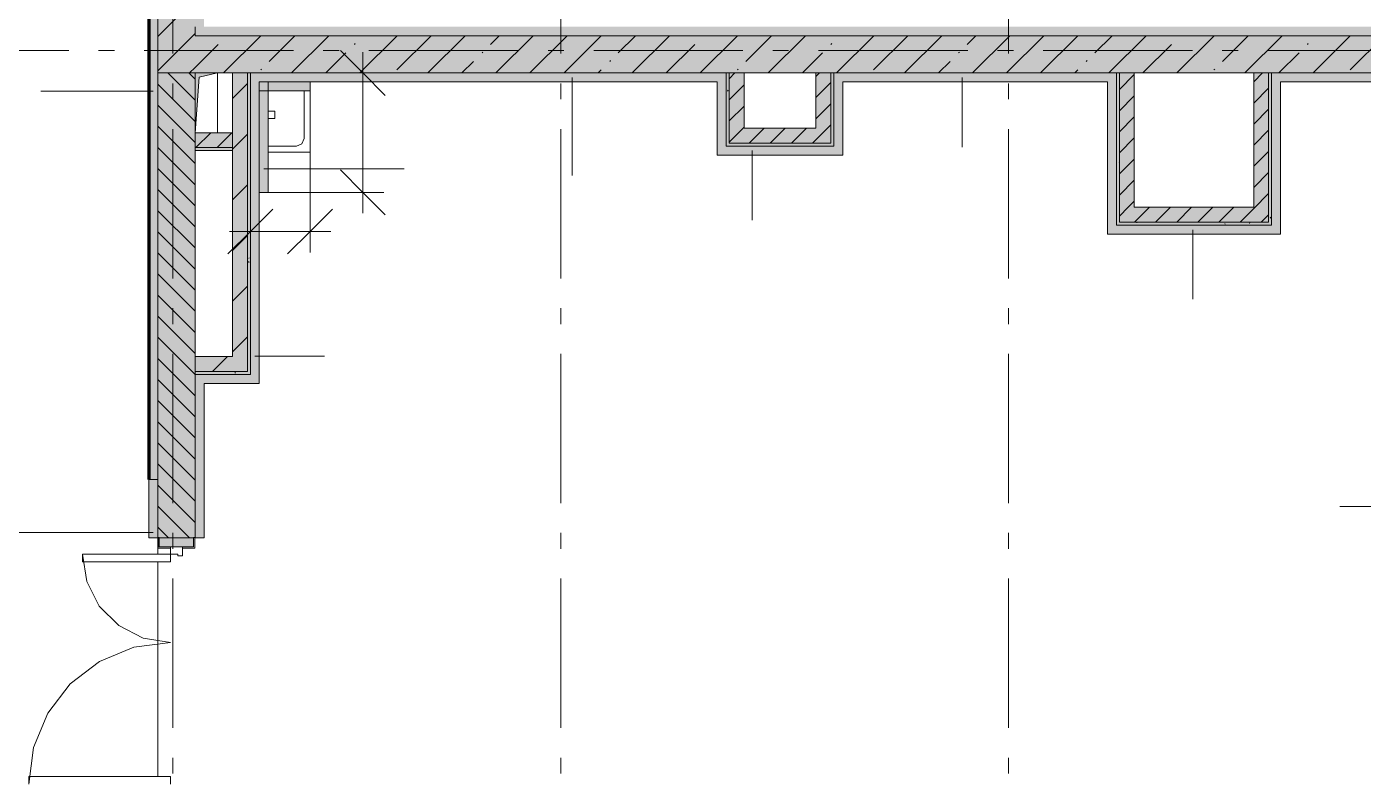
# Model space of a CAD drawing. Header units: millimetres. Extents: x -537608 to 253996, y -217170 to 186033.
# Drawn here: x -301054 to -292100, y 132439 to 137481 of the extents above; entities that cross this region are included whole.
import ezdxf

# ---------------------------------------------------------------- set-up
doc = ezdxf.new("R2010")
doc.units = ezdxf.units.MM
doc.layers.add('16) Лак 1.6м', color=160, linetype='Continuous', lineweight=90)
doc.layers.add('PDF _Геометрия', color=7, linetype='Continuous')
doc.layers.add('PDF _Сплошная заливка', color=7, linetype='Continuous', true_color=0xffffff)

msp = doc.modelspace()

# ---------------------------------------------------------------- hatches: boundary and pattern name
at = {"layer": 'PDF _Сплошная заливка', "true_color": 0x56bc34, "transparency": 33554559}
h = msp.add_hatch(color=85, dxfattribs=at)
h.paths.add_polyline_path([(-299926.1769, 137481.2582), (-299866.1784, 137481.2582), (-299866.1784, 138921.2579), (-299876.1767, 138921.2579), (-299876.1767, 138471.2585), (-299926.1769, 138471.2585), (-299926.1769, 137885.8726)], flags=0)
h.paths.add_polyline_path([(-299866.1784, 140571.2577), (-299866.1784, 140761.2581), (-299926.1769, 140761.2581), (-299924.6009, 140576.258), (-299918.1765, 140576.258), (-299918.1765, 140571.2577)], flags=0)
at = {"layer": 'PDF _Сплошная заливка', "transparency": 33554559}
for points in [[(-299926.1769, 137171.2589), (-299926.1769, 138921.2579), (-300176.1778, 138921.2579), (-300176.1778, 137171.2589), (-300064.4654, 137171.2589)], [(-291476.1788, 137171.2589), (-291476.1788, 137421.2585), (-299926.1769, 137421.2585), (-299926.1769, 137171.2589), (-291715.7767, 137171.2589)], [(-299676.1759, 135271.2586), (-299576.1841, 135271.2586), (-299576.1841, 137171.2589), (-299676.1759, 137171.2589), (-299676.1759, 136469.9747)], [(-299576.1841, 135171.2582), (-299556.1789, 135171.2582), (-299556.1789, 137171.2589), (-299576.1841, 137171.2589), (-299576.1841, 135271.2586)], [(-295667.1784, 136701.2584), (-295647.1817, 136701.2584), (-295647.1817, 137171.2589), (-295667.1784, 137171.2589), (-295667.1784, 136801.2588)], [(-295890.121, 136681.258), (-295647.1817, 136681.258), (-295647.1817, 136701.2584), (-296348.1834, 136701.2584), (-296348.1834, 136681.258), (-296248.183, 136681.258)], [(-292833.6849, 136171.2583), (-292833.6849, 136271.2587), (-293733.6797, 136271.2587), (-293733.6797, 136171.2583), (-293385.5127, 136171.2583)], [(-293385.5127, 136151.2579), (-292733.6845, 136151.2579), (-292733.6845, 136171.2583), (-293753.6849, 136171.2583), (-293753.6849, 136151.2579)]]:
    msp.add_hatch(color=256, dxfattribs=at).paths.add_polyline_path(points)
at = {"layer": 'PDF _Сплошная заливка', "true_color": 0xff7d7d, "transparency": 33554559}
for points in [[(-300236.1764, 134446.8575), (-300176.1778, 134446.8575), (-300176.1778, 138721.2581), (-300236.1764, 138721.2581), (-300236.1764, 135054.0767)], [(-296428.1786, 137111.258), (-296368.1801, 137111.258), (-296368.1801, 137171.2589), (-299556.1789, 137171.2589), (-299556.1789, 137111.258), (-296724.9933, 137111.258)], [(-299556.1789, 135151.2586), (-299496.1804, 135151.2586), (-299496.1804, 137111.258), (-299556.1789, 137111.258), (-299556.1789, 135271.2586)], [(-293813.6835, 137111.258), (-293753.6849, 137111.258), (-293753.6849, 137171.2589), (-295587.1832, 137171.2589), (-295587.1832, 137111.258), (-295055.2487, 137111.258)], [(-291536.1773, 137111.258), (-291476.1788, 137111.258), (-291476.1788, 137171.2589), (-292653.6807, 137171.2589), (-292653.6807, 137111.258), (-291715.7767, 137111.258)]]:
    msp.add_hatch(color=11, dxfattribs=at).paths.add_polyline_path(points)
at = {"layer": 'PDF _Сплошная заливка', "true_color": 0x56bc34, "transparency": 33554559}
msp.add_hatch(color=85, dxfattribs=at).paths.add_polyline_path([(-291476.1788, 137421.2585), (-291226.1778, 137421.2585), (-291226.1778, 137481.2582), (-299926.1769, 137481.2582), (-299926.1769, 137421.2585), (-291715.7767, 137421.2585)])
at = {"layer": 'PDF _Сплошная заливка', "transparency": 33554559}
h = msp.add_hatch(color=256, dxfattribs=at)
h.paths.add_polyline_path([(-299926.1769, 125531.2601), (-299926.1769, 125571.2603), (-300176.1778, 125571.2603), (-300176.1778, 125531.2601), (-300064.4654, 125531.2601)], flags=0)
h.paths.add_polyline_path([(-300102.7966, 126071.2601), (-299926.1769, 126071.2601), (-299926.1769, 131571.2584), (-300176.1778, 131571.2584), (-300176.1778, 126071.2601), (-300103.5888, 126071.2601)], flags=0)
h.paths.add_polyline_path([(-300064.4654, 132071.2587), (-299926.1769, 132071.2587), (-299928.3987, 132294.2594), (-300176.1778, 132294.2594), (-300176.1778, 132071.2587)], flags=0)
h.paths.add_polyline_path([(-299928.1834, 134056.2587), (-299926.1769, 134058.2588), (-299926.1769, 137171.2589), (-300176.1778, 137171.2589), (-300174.1799, 134058.2588), (-299928.1834, 134058.2588)], flags=0)
at = {"layer": 'PDF _Сплошная заливка', "true_color": 0xbce362, "transparency": 33554559}
msp.add_hatch(color=63, dxfattribs=at).paths.add_polyline_path([(-299496.1804, 136371.2591), (-299436.1819, 136371.2591), (-299436.1819, 137111.258), (-299496.1804, 137111.258), (-299496.1804, 136469.9747)])
at = {"layer": 'PDF _Сплошная заливка', "true_color": 0xfec501, "transparency": 33554559}
h = msp.add_hatch(color=40, dxfattribs=at)
h.paths.add_polyline_path([(-300236.1764, 132071.2587), (-300176.1778, 132071.2587), (-300176.1778, 132296.2594), (-300236.1764, 132296.2594), (-300236.1764, 132131.2591)], flags=0)
h.paths.add_polyline_path([(-300176.1778, 134056.2587), (-300176.1778, 134446.8575), (-300236.1764, 134446.8575), (-300236.1764, 134056.2587)], flags=0)

# ---------------------------------------------------------------- linework, layer by layer
at = {"layer": '16) Лак 1.6м'}
msp.add_line((-300236.1764, 138721.2581), (-300236.1764, 134446.8575), dxfattribs=at)
at = {"layer": 'PDF _Геометрия', "lineweight": 9}
for p, q in [((-300176.1778, 138721.2581), (-300176.1778, 137171.2589)), ((-300176.1778, 137171.2589), (-300176.1778, 138721.2581)), ((-300176.1778, 137414.9232), (-299999.7735, 137591.3257)), ((-299926.1769, 137481.2582), (-299926.1769, 137421.2585)), ((-299926.1769, 137421.2585), (-299926.1769, 137481.2582)), ((-300176.1778, 137186.8248), (-299926.1769, 137436.8242)), ((-299926.1769, 137421.2585), (-291476.1788, 137421.2585)), ((-291476.1788, 137421.2585), (-299926.1769, 137421.2585)), ((-299735.5457, 137171.2589), (-299485.5534, 137421.2585)), ((-299714.6535, 137420.2518), (-299713.6459, 137421.2585)), ((-299429.5336, 137249.1787), (-299257.4523, 137421.2585)), ((-299279.3521, 137171.2589), (-299029.3511, 137421.2585)), ((-298859.2851, 137363.2279), (-298854.5399, 137367.97)), ((-298823.1585, 137171.2589), (-298573.1575, 137421.2585)), ((-298802.2576, 137420.2518), (-298801.25, 137421.2585)), ((-298574.1651, 137192.1539), (-298345.0564, 137421.2585)), ((-298366.9562, 137171.2589), (-298116.9553, 137421.2585)), ((-297946.8892, 137363.2279), (-297888.8628, 137421.2585)), ((-297910.7627, 137171.2589), (-297660.7616, 137421.2585)), ((-297682.6615, 137171.2589), (-297433.6681, 137420.2518)), ((-297454.569, 137171.2589), (-297204.5681, 137421.2585)), ((-297091.5208, 137306.2026), (-296976.4669, 137421.2585)), ((-296998.3668, 137171.2589), (-296748.3658, 137421.2585)), ((-296542.1732, 137171.2589), (-296292.1722, 137421.2585)), ((-296521.2723, 137420.2518), (-296520.2733, 137421.2585)), ((-296236.1523, 137249.1787), (-296064.0711, 137421.2585)), ((-296085.9709, 137171.2589), (-295835.97, 137421.2585)), ((-295665.9038, 137363.2279), (-295661.1673, 137367.97)), ((-295629.7773, 137171.2589), (-295379.7763, 137421.2585)), ((-295608.8851, 137420.2518), (-295607.8774, 137421.2585)), ((-295380.7839, 137192.1539), (-295151.6752, 137421.2585)), ((-295173.5836, 137171.2589), (-294923.5827, 137421.2585)), ((-294753.508, 137363.2279), (-294695.4816, 137421.2585)), ((-294717.3814, 137171.2589), (-294467.3805, 137421.2585)), ((-294489.2889, 137171.2589), (-294240.2869, 137420.2518)), ((-294261.1878, 137171.2589), (-294011.1868, 137421.2585)), ((-293898.1396, 137306.2026), (-293783.0857, 137421.2585)), ((-293804.9855, 137171.2589), (-293554.9932, 137421.2585)), ((-293348.7919, 137171.2589), (-293098.7909, 137421.2585)), ((-293327.8997, 137420.2518), (-293326.8921, 137421.2585)), ((-293042.7711, 137249.1787), (-292870.6898, 137421.2585)), ((-292892.5983, 137171.2589), (-292642.5973, 137421.2585)), ((-292472.5312, 137363.2279), (-292467.7862, 137367.97)), ((-292436.396, 137171.2589), (-292186.3951, 137421.2585)), ((-292415.5038, 137420.2518), (-292414.4962, 137421.2585)), ((-292187.4027, 137192.1539), (-291958.3026, 137421.2585)), ((-299926.1769, 137208.7262), (-299771.6809, 137363.2279)), ((-299051.251, 137171.2589), (-298916.3125, 137306.2026)), ((-298802.4041, 137311.258), (-298802.4041, 136231.2586)), ((-298003.9166, 137306.2026), (-297999.1715, 137310.9447)), ((-296770.2657, 137171.2589), (-296578.2997, 137363.2279)), ((-295857.8784, 137171.2589), (-295722.9313, 137306.2026)), ((-294810.5354, 137306.2026), (-294805.7989, 137310.9447)), ((-293576.893, 137171.2589), (-293384.9185, 137363.2279)), ((-292664.4972, 137171.2589), (-292529.5501, 137306.2026)), ((-299963.6469, 137171.2589), (-299926.1769, 137208.7262)), ((-299486.5523, 137192.1539), (-299481.8159, 137196.8947)), ((-298138.8638, 137171.2589), (-298060.9441, 137249.1787)), ((-297226.4679, 137171.2589), (-297205.567, 137192.1539)), ((-297148.5482, 137249.1787), (-297143.8031, 137253.92)), ((-296293.1798, 137192.1539), (-296288.4347, 137196.8947)), ((-294945.4825, 137171.2589), (-294867.5628, 137249.1787)), ((-294033.0867, 137171.2589), (-294012.1944, 137192.1539)), ((-293955.167, 137249.1787), (-293950.4219, 137253.92)), ((-293099.7986, 137192.1539), (-293095.0534, 137196.8947)), ((-300176.1778, 137171.2589), (-299926.1769, 137171.2589)), ((-299926.1769, 137171.2589), (-300176.1778, 137171.2589)), ((-300176.1778, 137171.2589), (-300176.1778, 134446.8575)), ((-300176.1778, 134446.8575), (-300176.1778, 137171.2589)), ((-299926.1769, 136847.2356), (-300176.1778, 137097.2358)), ((-299926.1769, 136988.6583), (-300108.7818, 137171.2589)), ((-299926.1769, 137130.0794), (-299967.3586, 137171.2589)), ((-299776.1763, 137171.2589), (-299676.1759, 137171.2589)), ((-299676.1759, 137171.2589), (-299676.1759, 136771.2582)), ((-299676.1759, 137171.2589), (-299576.1841, 137171.2589)), ((-299676.1759, 137000.7622), (-299576.1841, 137100.761)), ((-299576.1841, 137171.2589), (-299576.1841, 135271.2586)), ((-299556.1789, 137171.2589), (-299576.1841, 137171.2589)), ((-299556.1789, 137171.2589), (-299556.1789, 137111.258)), ((-299556.1789, 137111.258), (-299556.1789, 137171.2589)), ((-299556.1789, 137171.2589), (-296368.1801, 137171.2589)), ((-296368.1801, 137171.2589), (-299556.1789, 137171.2589)), ((-299556.1789, 135271.2586), (-299556.1789, 137111.258)), ((-299556.1789, 137111.258), (-299556.1789, 135271.2586)), ((-299436.1819, 137111.258), (-299496.1804, 137111.258)), ((-299496.1804, 137111.258), (-299496.1804, 137051.2581)), ((-299156.1773, 137111.258), (-299496.1804, 137111.258)), ((-299496.1804, 137111.258), (-299496.1804, 137051.2581)), ((-299436.1819, 136371.2591), (-299436.1819, 137111.258)), ((-299436.1819, 137111.258), (-299156.1773, 137111.258)), ((-299156.1773, 137111.258), (-296428.1786, 137111.258)), ((-299156.1773, 137051.2581), (-299156.1773, 137111.258)), ((-298802.4041, 137171.2589), (-298942.4063, 137171.2589)), ((-298590.2692, 137171.2589), (-298802.4041, 137171.2589)), ((-297400.616, 137141.2583), (-297400.616, 136484.2267)), ((-296428.1786, 137111.258), (-296428.1786, 136621.2585)), ((-296368.1801, 137171.2589), (-295647.1817, 137171.2589)), ((-296368.1801, 137111.258), (-296368.1801, 137171.2589)), ((-296348.1834, 137171.2589), (-296368.1801, 137171.2589)), ((-296368.1801, 137171.2589), (-296368.1801, 136681.258)), ((-296368.1801, 136681.258), (-296368.1801, 137111.258)), ((-296348.1834, 137132.639), (-296309.5594, 137171.2589)), ((-296348.1834, 136701.2584), (-296348.1834, 137171.2589)), ((-296248.183, 137171.2589), (-296348.1834, 137171.2589)), ((-296248.183, 136801.2588), (-296248.183, 137171.2589)), ((-295767.1788, 137147.9543), (-295743.8752, 137171.2589)), ((-295667.1784, 137171.2589), (-295767.1788, 137171.2589)), ((-295767.1788, 137171.2589), (-295767.1788, 136801.2588)), ((-295767.1788, 137006.5316), (-295667.1784, 137106.5325)), ((-295667.1784, 137171.2589), (-295667.1784, 136801.2588)), ((-295647.1817, 137171.2589), (-295667.1784, 137171.2589)), ((-295647.1817, 137171.2589), (-295587.1832, 137171.2589)), ((-295647.1817, 136801.2588), (-295647.1817, 137171.2589)), ((-295647.1817, 137171.2589), (-295647.1817, 136681.258)), ((-295587.1832, 137171.2589), (-292713.6792, 137171.2589)), ((-293753.6849, 137171.2589), (-295587.1832, 137171.2589)), ((-295587.1832, 136681.258), (-295587.1832, 137111.258)), ((-295587.1832, 137111.258), (-293813.6835, 137111.258)), ((-294785.9917, 137141.2583), (-294785.9917, 136675.1084)), ((-293813.6835, 137111.258), (-293813.6835, 136091.2584)), ((-293733.6797, 137171.2589), (-293753.6849, 137171.2589)), ((-293753.6849, 137171.2589), (-293753.6849, 137111.258)), ((-293753.6849, 137111.258), (-293753.6849, 137171.2589)), ((-293753.6849, 137111.258), (-293753.6849, 136271.2587)), ((-293753.6849, 136271.2587), (-293753.6849, 137111.258)), ((-293633.6794, 137171.2589), (-293733.6797, 137171.2589)), ((-293733.6797, 136271.2587), (-293733.6797, 137171.2589)), ((-293733.6797, 137060.1331), (-293633.6794, 137160.1336)), ((-293633.6794, 136271.2587), (-293633.6794, 137171.2589)), ((-292833.6849, 137111.6044), (-292774.0308, 137171.2589)), ((-292733.6845, 137171.2589), (-292833.6849, 137171.2589)), ((-292833.6849, 137171.2589), (-292833.6849, 136271.2587)), ((-292713.6792, 137171.2589), (-292733.6845, 137171.2589)), ((-292733.6845, 137171.2589), (-292733.6845, 136171.2583)), ((-292713.6792, 136151.2579), (-292713.6792, 137171.2589)), ((-292713.6792, 136151.2579), (-292713.6792, 137171.2589)), ((-292713.6792, 137171.2589), (-292653.6807, 137171.2589)), ((-292653.6807, 137171.2589), (-291476.1788, 137171.2589)), ((-291476.1788, 137171.2589), (-292653.6807, 137171.2589)), ((-292653.6807, 136151.2579), (-292653.6807, 137111.258)), ((-292653.6807, 137111.258), (-291536.1773, 137111.258)), ((-300206.1814, 137049.355), (-300959.6807, 137049.355)), ((-299496.1804, 137051.2581), (-299496.1804, 136371.2591)), ((-299496.1804, 135151.2586), (-299496.1804, 137051.2581)), ((-299496.1804, 137051.2581), (-299156.1773, 137051.2581)), ((-299156.1773, 137051.2581), (-299156.1773, 136108.4233)), ((-296348.1834, 136991.2176), (-296248.183, 137091.2172)), ((-293733.6797, 136918.7121), (-293633.6794, 137018.7125)), ((-292833.6849, 136970.1838), (-292733.6845, 137070.1842)), ((-299926.1769, 136705.8151), (-300176.1778, 136955.8145)), ((-296348.1834, 136849.7958), (-296248.183, 136949.7962)), ((-295767.1788, 136865.1111), (-295667.1784, 136965.1115)), ((-292833.6849, 136828.7625), (-292733.6845, 136928.7629)), ((-293733.6797, 136777.2908), (-293633.6794, 136877.2898)), ((-299926.1769, 136564.3941), (-300176.1778, 136814.3934)), ((-299676.1759, 136771.2582), (-299926.1769, 136771.2582)), ((-299926.1769, 136771.2582), (-299926.1769, 136671.2578)), ((-299920.8289, 136671.2578), (-299820.8286, 136771.2582)), ((-299779.4057, 136671.2578), (-299679.4053, 136771.2582)), ((-299676.1759, 136671.2578), (-299676.1759, 136771.2582)), ((-299676.1759, 136661.3502), (-299576.1841, 136761.3506)), ((-296348.1834, 136708.3747), (-296248.183, 136808.3748)), ((-295767.1788, 136801.2588), (-296248.183, 136801.2588)), ((-296213.8736, 136701.2584), (-296113.8732, 136801.2588)), ((-296072.4503, 136701.2584), (-295972.4586, 136801.2588)), ((-295931.0358, 136701.2584), (-295831.0354, 136801.2588)), ((-295789.6125, 136701.2584), (-295689.6122, 136801.2588)), ((-295689.6122, 136801.2588), (-295667.1784, 136823.6888)), ((-295667.1784, 136801.2588), (-295667.1784, 136701.2584)), ((-295647.1817, 136701.2584), (-295647.1817, 136801.2588)), ((-292833.6849, 136687.3415), (-292733.6845, 136787.341)), ((-299926.1769, 136422.9728), (-300176.1778, 136672.9729)), ((-299676.1759, 136671.2578), (-299926.1769, 136671.2578)), ((-299926.1769, 136671.2578), (-299926.1769, 136651.2582)), ((-299926.1769, 135271.2586), (-299926.1769, 136651.2582)), ((-299926.1769, 136651.2582), (-299676.1759, 136651.2582)), ((-299676.1759, 136651.2582), (-299676.1759, 136671.2578)), ((-299676.1759, 136651.2582), (-299676.1759, 135271.2586)), ((-296348.1834, 136681.258), (-296368.1801, 136681.258)), ((-296368.1801, 136681.258), (-296348.1834, 136681.258)), ((-296248.183, 136701.2584), (-296348.1834, 136701.2584)), ((-296348.1834, 136681.258), (-296248.183, 136681.258)), ((-295667.1784, 136701.2584), (-296248.183, 136701.2584)), ((-296248.183, 136681.258), (-295647.1817, 136681.258)), ((-295647.1817, 136681.258), (-296248.183, 136681.258)), ((-296194.3161, 136651.2582), (-296194.3161, 136185.1083)), ((-295647.1817, 136681.258), (-295647.1817, 136701.2584)), ((-295587.1832, 136621.2585), (-295587.1832, 136681.258)), ((-293733.6797, 136635.8697), (-293633.6794, 136735.8693)), ((-296428.1786, 136621.2585), (-296368.1801, 136621.2585)), ((-296368.1801, 136621.2585), (-295587.1832, 136621.2585)), ((-293733.6797, 136494.4478), (-293633.6794, 136594.4482)), ((-292833.6849, 136545.9196), (-292733.6845, 136645.92)), ((-299926.1769, 136281.5509), (-300176.1778, 136531.5502)), ((-299466.1768, 136528.3235), (-298526.1801, 136528.3235)), ((-292833.6849, 136404.4982), (-292733.6845, 136504.4987)), ((-299926.1769, 136140.1297), (-300176.1778, 136390.1292)), ((-299676.1759, 136321.939), (-299576.1841, 136421.9393)), ((-293733.6797, 136353.0265), (-293633.6794, 136453.0269)), ((-299556.1789, 136320.5549), (-299556.1789, 136108.4233)), ((-299496.1804, 136371.2591), (-299436.1819, 136371.2591)), ((-299436.1819, 136371.2591), (-298802.4041, 136371.2591)), ((-298802.4041, 136371.2591), (-298662.4017, 136371.2591)), ((-293674.0257, 136271.2587), (-293633.6794, 136311.605)), ((-292833.6849, 136263.0772), (-292733.6845, 136363.0768)), ((-299926.1769, 135998.7085), (-300176.1778, 136248.7087)), ((-293753.6849, 136271.2587), (-293753.6849, 136171.2583)), ((-293733.6797, 136211.6053), (-293674.0257, 136271.2587)), ((-293733.6797, 136171.2583), (-293733.6797, 136271.2587)), ((-292833.6849, 136271.2587), (-293633.6794, 136271.2587)), ((-293632.6029, 136171.2583), (-293532.6025, 136271.2587)), ((-293491.1883, 136171.2583), (-293391.1879, 136271.2587)), ((-293349.7651, 136171.2583), (-293249.7647, 136271.2587)), ((-293208.3419, 136171.2583), (-293108.3414, 136271.2587)), ((-293066.9186, 136171.2583), (-292966.9183, 136271.2587)), ((-292925.5041, 136171.2583), (-292833.6849, 136263.0772)), ((-292784.0808, 136171.2583), (-292733.6845, 136221.6556)), ((-293753.6849, 136171.2583), (-293753.6849, 136151.2579)), ((-293753.6849, 136151.2579), (-293753.6849, 136171.2583)), ((-293753.6849, 136151.2579), (-292833.6849, 136151.2579)), ((-292833.6849, 136151.2579), (-293753.6849, 136151.2579)), ((-292833.6849, 136171.2583), (-293733.6797, 136171.2583)), ((-293241.3079, 136121.2581), (-293241.3079, 135655.1089)), ((-292733.6845, 136171.2583), (-292833.6849, 136171.2583)), ((-292833.6849, 136151.2579), (-292733.6845, 136151.2579)), ((-292733.6845, 136151.2579), (-292713.6792, 136151.2579)), ((-292733.6845, 136151.2579), (-292713.6792, 136151.2579)), ((-292653.6807, 136091.2584), (-292653.6807, 136151.2579)), ((-299926.1769, 135857.2873), (-300176.1778, 136107.2875)), ((-299696.1812, 136108.4233), (-299016.1837, 136108.4233)), ((-299676.1759, 135982.5284), (-299576.1841, 136082.5286)), ((-299556.1789, 136108.4233), (-299556.1789, 135968.4229)), ((-299156.1773, 136108.4233), (-299156.1773, 135968.4229)), ((-293813.6835, 136091.2584), (-293753.6849, 136091.2584)), ((-293753.6849, 136091.2584), (-292653.6807, 136091.2584)), ((-299926.1769, 135715.8654), (-300176.1778, 135965.865)), ((-299926.1769, 135574.4442), (-300176.1778, 135824.4444)), ((-299926.1769, 135433.023), (-300176.1778, 135683.0232)), ((-299676.1759, 135643.117), (-299576.1841, 135743.1161)), ((-299926.1769, 135291.6019), (-300176.1778, 135541.602)), ((-299926.1769, 135150.18), (-300176.1778, 135400.1801)), ((-299676.1759, 135303.7058), (-299576.1841, 135403.7054)), ((-299926.1769, 135008.7588), (-300176.1778, 135258.759)), ((-299926.1769, 135171.2582), (-299926.1769, 135271.2586)), ((-299676.1759, 135271.2586), (-299926.1769, 135271.2586)), ((-299808.6256, 135171.2582), (-299708.6253, 135271.2586)), ((-299576.1841, 135271.2586), (-299576.1841, 135171.2582)), ((-299556.1789, 135171.2582), (-299556.1789, 135271.2586)), ((-299526.1839, 135273.8245), (-299060.0264, 135273.8245)), ((-299576.1841, 135171.2582), (-299926.1769, 135171.2582)), ((-299926.1769, 135171.2582), (-299926.1769, 135151.2586)), ((-299926.1769, 135151.2586), (-299926.1769, 134056.2587)), ((-299926.1769, 134056.2587), (-299926.1769, 135151.2586)), ((-299926.1769, 135151.2586), (-299556.1789, 135151.2586)), ((-299926.1769, 135151.2586), (-299866.1784, 135151.2586)), ((-299866.1784, 135151.2586), (-299556.1789, 135151.2586)), ((-299556.1789, 135151.2586), (-299556.1789, 135171.2582)), ((-299556.1789, 135151.2586), (-299556.1789, 135171.2582)), ((-299496.1804, 135091.2583), (-299496.1804, 135151.2586)), ((-299926.1769, 134867.3376), (-300176.1778, 135117.3378)), ((-299866.1784, 134056.2587), (-299866.1784, 135091.2583)), ((-299866.1784, 135091.2583), (-299496.1804, 135091.2583)), ((-299926.1769, 134725.9171), (-300176.1778, 134975.9166)), ((-299926.1769, 134584.4945), (-300176.1778, 134834.4947)), ((-299926.1769, 134443.0733), (-300176.1778, 134693.0735)), ((-299926.1769, 134301.6528), (-300176.1778, 134551.6523)), ((-300236.1764, 134056.2587), (-300236.1764, 134446.8575)), ((-300236.1764, 134446.8575), (-300176.1778, 134446.8575)), ((-300236.1764, 134446.8575), (-300176.1778, 134446.8575)), ((-300176.1778, 134446.8575), (-300176.1778, 134056.2587)), ((-300176.1778, 134446.8575), (-300176.1778, 134056.2587)), ((-299926.1769, 134160.2302), (-300176.1778, 134410.2311)), ((-299963.6297, 134056.2587), (-300176.1778, 134268.8092)), ((-291256.1814, 134265.5845), (-292256.1852, 134265.5845)), ((-300206.1814, 134091.7839), (-301206.1767, 134091.7839)), ((-300176.1778, 134056.2587), (-300236.1764, 134056.2587)), ((-300105.0528, 134056.2587), (-300176.1778, 134127.388)), ((-300166.1795, 134058.2588), (-300174.1799, 134058.2588)), ((-300174.1799, 134058.2588), (-300174.1799, 133988.259)), ((-300166.1795, 133996.2584), (-300166.1795, 134058.2588)), ((-299936.1838, 134056.2587), (-300166.1795, 134056.2587)), ((-300166.1795, 134056.2587), (-300166.1795, 133996.2584)), ((-299936.1838, 134058.2588), (-299936.1838, 133996.2584)), ((-299928.1834, 134058.2588), (-299936.1838, 134058.2588)), ((-299936.1838, 133996.2584), (-299936.1838, 134056.2587)), ((-299928.1834, 133988.259), (-299928.1834, 134058.2588)), ((-299926.1769, 134056.2587), (-299866.1784, 134056.2587)), ((-300174.1799, 133988.259), (-300091.1792, 133988.259)), ((-300091.1792, 133996.2584), (-300166.1795, 133996.2584)), ((-300166.1795, 133996.2584), (-299936.1838, 133996.2584)), ((-300011.1841, 133996.2584), (-300091.1792, 133996.2584)), ((-300091.1792, 133996.2584), (-300091.1792, 133946.2582)), ((-300091.1792, 133988.259), (-300091.1792, 133996.2584)), ((-300011.1841, 133936.2587), (-300011.1841, 133996.2584)), ((-299936.1838, 133996.2584), (-300011.1841, 133996.2584)), ((-300011.1841, 133996.2584), (-300011.1841, 133988.259)), ((-300011.1841, 133988.259), (-299928.1834, 133988.259)), ((-300681.1832, 133946.2582), (-300681.1832, 133896.2587)), ((-300091.1792, 133946.2582), (-300681.1832, 133946.2582)), ((-300652.2992, 133763.9382), (-300681.1832, 133946.2582)), ((-300681.1832, 133896.2587), (-300091.1792, 133896.2587)), ((-300091.1792, 133896.2587), (-300091.1792, 133946.2582)), ((-300091.1792, 133946.2582), (-300041.1791, 133946.2582)), ((-300041.1791, 133946.2582), (-300041.1791, 133936.2587)), ((-300041.1791, 133936.2587), (-300011.1841, 133936.2587)), ((-300568.4976, 133599.4655), (-300652.2992, 133763.9382)), ((-300437.9769, 133468.9383), (-300568.4976, 133599.4655)), ((-300273.5, 133385.1351), (-300437.9769, 133468.9383)), ((-300337.0551, 133323.8889), (-300091.1792, 133356.2584)), ((-300091.1792, 133356.2584), (-300273.5, 133385.1351)), ((-300566.181, 133228.9835), (-300337.0551, 133323.8889)), ((-300762.9352, 133078.0108), (-300566.181, 133228.9835)), ((-300913.9003, 132881.2588), (-300762.9352, 133078.0108)), ((-301008.8111, 132652.1374), (-300913.9003, 132881.2588)), ((-301041.1829, 132406.2593), (-301008.8111, 132652.1374)), ((-300091.1792, 132456.2595), (-301041.1829, 132456.2595)), ((-301041.1829, 132456.2595), (-301041.1829, 132406.2593)), ((-300091.1792, 132406.2593), (-300091.1792, 132456.2595))]:
    msp.add_line(p, q, dxfattribs=at)
at = {"layer": 'PDF _Геометрия', "color": 253, "lineweight": 9, "true_color": 0xaaaaaa}
for p, q in [((-300076.1774, 137300.8845), (-300076.1774, 138300.8846)), ((-297476.176, 137300.8845), (-297476.176, 138300.8846)), ((-294476.1817, 137300.8845), (-294476.1817, 138300.8846)), ((-301773.1699, 137321.2582), (-300773.1746, 137321.2582)), ((-300573.1738, 137321.2582), (-300467.3432, 137321.2582)), ((-300267.3425, 137321.2582), (-299267.3387, 137321.2582)), ((-299067.3379, 137321.2582), (-298961.5073, 137321.2582)), ((-298761.5065, 137321.2582), (-297761.5113, 137321.2582)), ((-297561.5105, 137321.2582), (-297455.6713, 137321.2582)), ((-297255.6706, 137321.2582), (-296255.6753, 137321.2582)), ((-296055.6745, 137321.2582), (-295949.8439, 137321.2582)), ((-295749.8432, 137321.2582), (-294749.8394, 137321.2582)), ((-294549.8386, 137321.2582), (-294444.008, 137321.2582)), ((-294244.0072, 137321.2582), (-293244.012, 137321.2582)), ((-293044.0112, 137321.2582), (-292938.172, 137321.2582)), ((-292738.1712, 137321.2582), (-291738.176, 137321.2582)), ((-300076.1774, 136995.0513), (-300076.1774, 137100.8837)), ((-299776.1763, 137171.2589), (-299926.1769, 137171.2589)), ((-299926.1769, 137171.2589), (-299926.1769, 136771.2582)), ((-299898.6793, 137143.7579), (-299926.1769, 136771.2582)), ((-299776.1763, 137171.2589), (-299898.6793, 137143.7579)), ((-299776.1763, 136771.2582), (-299776.1763, 137171.2589)), ((-297476.176, 136995.0513), (-297476.176, 137100.8837)), ((-294476.1817, 136995.0513), (-294476.1817, 137100.8837)), ((-299196.1793, 137051.2576), (-299196.1793, 136731.2582)), ((-299156.1773, 137051.2581), (-299156.1773, 136641.2588)), ((-299391.1679, 136916.2583), (-299436.1819, 136916.2583)), ((-299436.1819, 136866.258), (-299391.1679, 136866.258)), ((-299391.1679, 136866.258), (-299391.1679, 136916.2583)), ((-300076.1774, 135795.0514), (-300076.1774, 136795.0513)), ((-299926.1769, 136771.2582), (-299776.1763, 136771.2582)), ((-297476.176, 135795.0514), (-297476.176, 136795.0513)), ((-294476.1817, 135795.0514), (-294476.1817, 136795.0513)), ((-299246.1794, 136681.258), (-299436.1819, 136681.258)), ((-299210.8279, 136695.9024), (-299246.1794, 136681.258)), ((-299196.1793, 136731.2582), (-299210.8279, 136695.9024)), ((-299156.1773, 136641.2588), (-299436.1819, 136641.2588)), ((-300076.1774, 135489.2188), (-300076.1774, 135595.0512)), ((-297476.176, 135489.2188), (-297476.176, 135595.0512)), ((-294476.1817, 135489.2188), (-294476.1817, 135595.0512)), ((-300076.1774, 134289.2181), (-300076.1774, 135289.218)), ((-297476.176, 134289.2181), (-297476.176, 135289.218)), ((-294476.1817, 134289.2181), (-294476.1817, 135289.218)), ((-300076.1774, 133983.3848), (-300076.1774, 134089.2188)), ((-297476.176, 133983.3848), (-297476.176, 134089.2188)), ((-294476.1817, 133983.3848), (-294476.1817, 134089.2188)), ((-300076.1774, 132783.3854), (-300076.1774, 133783.3848)), ((-297476.176, 132783.3854), (-297476.176, 133783.3848)), ((-294476.1817, 132783.3854), (-294476.1817, 133783.3848)), ((-300076.1774, 132477.5523), (-300076.1774, 132583.3848)), ((-297476.176, 132477.5523), (-297476.176, 132583.3848)), ((-294476.1817, 132477.5523), (-294476.1817, 132583.3848))]:
    msp.add_line(p, q, dxfattribs=at)
at = {"layer": 'PDF _Геометрия', "lineweight": 20}
for p, q in [((-298802.4041, 137171.2589), (-298952.4046, 137321.2582)), ((-298652.4035, 137021.2578), (-298802.4041, 137171.2589)), ((-298802.4041, 136371.2591), (-298952.4046, 136521.258)), ((-298652.4035, 136221.2585), (-298802.4041, 136371.2591)), ((-299406.1783, 136258.4224), (-299556.1789, 136108.4233)), ((-299006.1768, 136258.4224), (-299156.1773, 136108.4233)), ((-299556.1789, 136108.4233), (-299706.1795, 135958.4229)), ((-299156.1773, 136108.4233), (-299306.1779, 135958.4229))]:
    msp.add_line(p, q, dxfattribs=at)
at = {"layer": 'PDF _Геометрия', "color": 8, "lineweight": 9, "true_color": 0x787878}
for p, q in [((-296355.7618, 137050.4836), (-296359.1204, 137056.2912)), ((-293733.6797, 136572.8993), (-293735.7552, 136576.4915)), ((-292719.9056, 136205.05), (-292723.2642, 136199.2418)), ((-293617.1877, 136167.932), (-293619.1082, 136171.2583)), ((-293024.8499, 136157.967), (-293028.1999, 136163.7745)), ((-292858.6936, 136167.8622), (-292862.0522, 136162.0539)), ((-299564.0329, 135933.0749), (-299567.3828, 135927.2682)), ((-299564.1706, 135902.0126), (-299567.5293, 135907.8194)), ((-299574.1432, 135309.672), (-299576.1841, 135313.2058)), ((-299655.6712, 135164.7581), (-299659.0212, 135158.9511)), ((-299611.3289, 135170.8836), (-299611.5442, 135171.2582))]:
    msp.add_line(p, q, dxfattribs=at)
at = {"layer": 'PDF _Геометрия', "color": 9, "lineweight": 9, "true_color": 0xc0c0c0}
for p, q in [((-300176.1778, 133946.2582), (-300176.1778, 134056.2587)), ((-300176.1778, 134056.2587), (-300176.1778, 133946.2582)), ((-300176.1778, 132456.2595), (-300176.1778, 133896.2587)), ((-300176.1778, 133896.2587), (-300176.1778, 132456.2595))]:
    msp.add_line(p, q, dxfattribs=at)
at = {"layer": 'PDF _Сплошная заливка', "color": 254, "lineweight": 35, "true_color": 0xe2e2e2, "transparency": 33554559}
msp.add_solid([(-299926.1769, 136771.2582), (-299898.6793, 137143.7579), (-299926.1769, 137171.2589), (-299776.1763, 137171.2589)], dxfattribs=at)
at = {"layer": 'PDF _Сплошная заливка', "color": 63, "lineweight": 35, "true_color": 0xbce362, "transparency": 33554559}
msp.add_solid([(-299156.1773, 137051.2581), (-299156.1773, 137111.258), (-299496.1804, 137051.2581), (-299496.1804, 137111.258)], dxfattribs=at)
at = {"layer": 'PDF _Сплошная заливка', "color": 11, "lineweight": 35, "true_color": 0xff7d7d, "transparency": 33554559}
for points in [[(-296368.1801, 136621.2585), (-296368.1801, 137111.258), (-296428.1786, 136621.2585), (-296428.1786, 137111.258)], [(-295587.1832, 136681.258), (-295587.1832, 137171.2589), (-295647.1817, 136681.258), (-295647.1817, 137171.2589)], [(-293753.6849, 136091.2584), (-293753.6849, 137111.258), (-293813.6835, 136091.2584), (-293813.6835, 137111.258)], [(-292653.6807, 136151.2579), (-292653.6807, 137171.2589), (-292713.6792, 136151.2579), (-292713.6792, 137171.2589)], [(-296368.1801, 136621.2585), (-295587.1832, 136621.2585), (-296368.1801, 136681.258), (-295587.1832, 136681.258)], [(-293753.6849, 136091.2584), (-292653.6807, 136091.2584), (-293753.6849, 136151.2579), (-292653.6807, 136151.2579)], [(-299866.1784, 134056.2587), (-299866.1784, 135151.2586), (-299926.1769, 134056.2587), (-299926.1769, 135151.2586)], [(-299866.1784, 135091.2583), (-299496.1804, 135091.2583), (-299866.1784, 135151.2586), (-299496.1804, 135151.2586)]]:
    msp.add_solid(points, dxfattribs=at)
at = {"layer": 'PDF _Сплошная заливка', "lineweight": 35, "transparency": 33554559}
for points in [[(-296348.1834, 136681.258), (-296348.1834, 137171.2589), (-296368.1801, 136681.258), (-296368.1801, 137171.2589)], [(-296348.1834, 136701.2584), (-296248.183, 136701.2584), (-296348.1834, 137171.2589), (-296248.183, 137171.2589)], [(-295667.1784, 136801.2588), (-295667.1784, 137171.2589), (-295767.1788, 136801.2588), (-295767.1788, 137171.2589)], [(-293733.6797, 136171.2583), (-293733.6797, 137171.2589), (-293753.6849, 136171.2583), (-293753.6849, 137171.2589)], [(-293633.6794, 136271.2587), (-293633.6794, 137171.2589), (-293733.6797, 136271.2587), (-293733.6797, 137171.2589)], [(-292733.6845, 136171.2583), (-292733.6845, 137171.2589), (-292833.6849, 136171.2583), (-292833.6849, 137171.2589)], [(-292713.6792, 136151.2579), (-292713.6792, 137171.2589), (-292733.6845, 136151.2579), (-292733.6845, 137171.2589)], [(-299926.1769, 136671.2578), (-299676.1759, 136671.2578), (-299926.1769, 136771.2582), (-299676.1759, 136771.2582)], [(-296248.183, 136701.2584), (-295667.1784, 136701.2584), (-296248.183, 136801.2588), (-295667.1784, 136801.2588)], [(-299676.1759, 136651.2582), (-299676.1759, 136671.2578), (-299926.1769, 136651.2582), (-299926.1769, 136671.2578)], [(-299926.1769, 135171.2582), (-299576.1841, 135171.2582), (-299926.1769, 135271.2586), (-299576.1841, 135271.2586)], [(-299926.1769, 135151.2586), (-299556.1789, 135151.2586), (-299926.1769, 135171.2582), (-299556.1789, 135171.2582)]]:
    msp.add_solid(points, dxfattribs=at)
at = {"layer": 'PDF _Сплошная заливка', "color": 7, "lineweight": 35, "true_color": 0xf4f4f4, "transparency": 33554559}
msp.add_solid([(-300166.1795, 133996.2584), (-299936.1838, 133996.2584), (-300166.1795, 134056.2587), (-299936.1838, 134056.2587)], dxfattribs=at)

doc.saveas('drawing.dxf')
